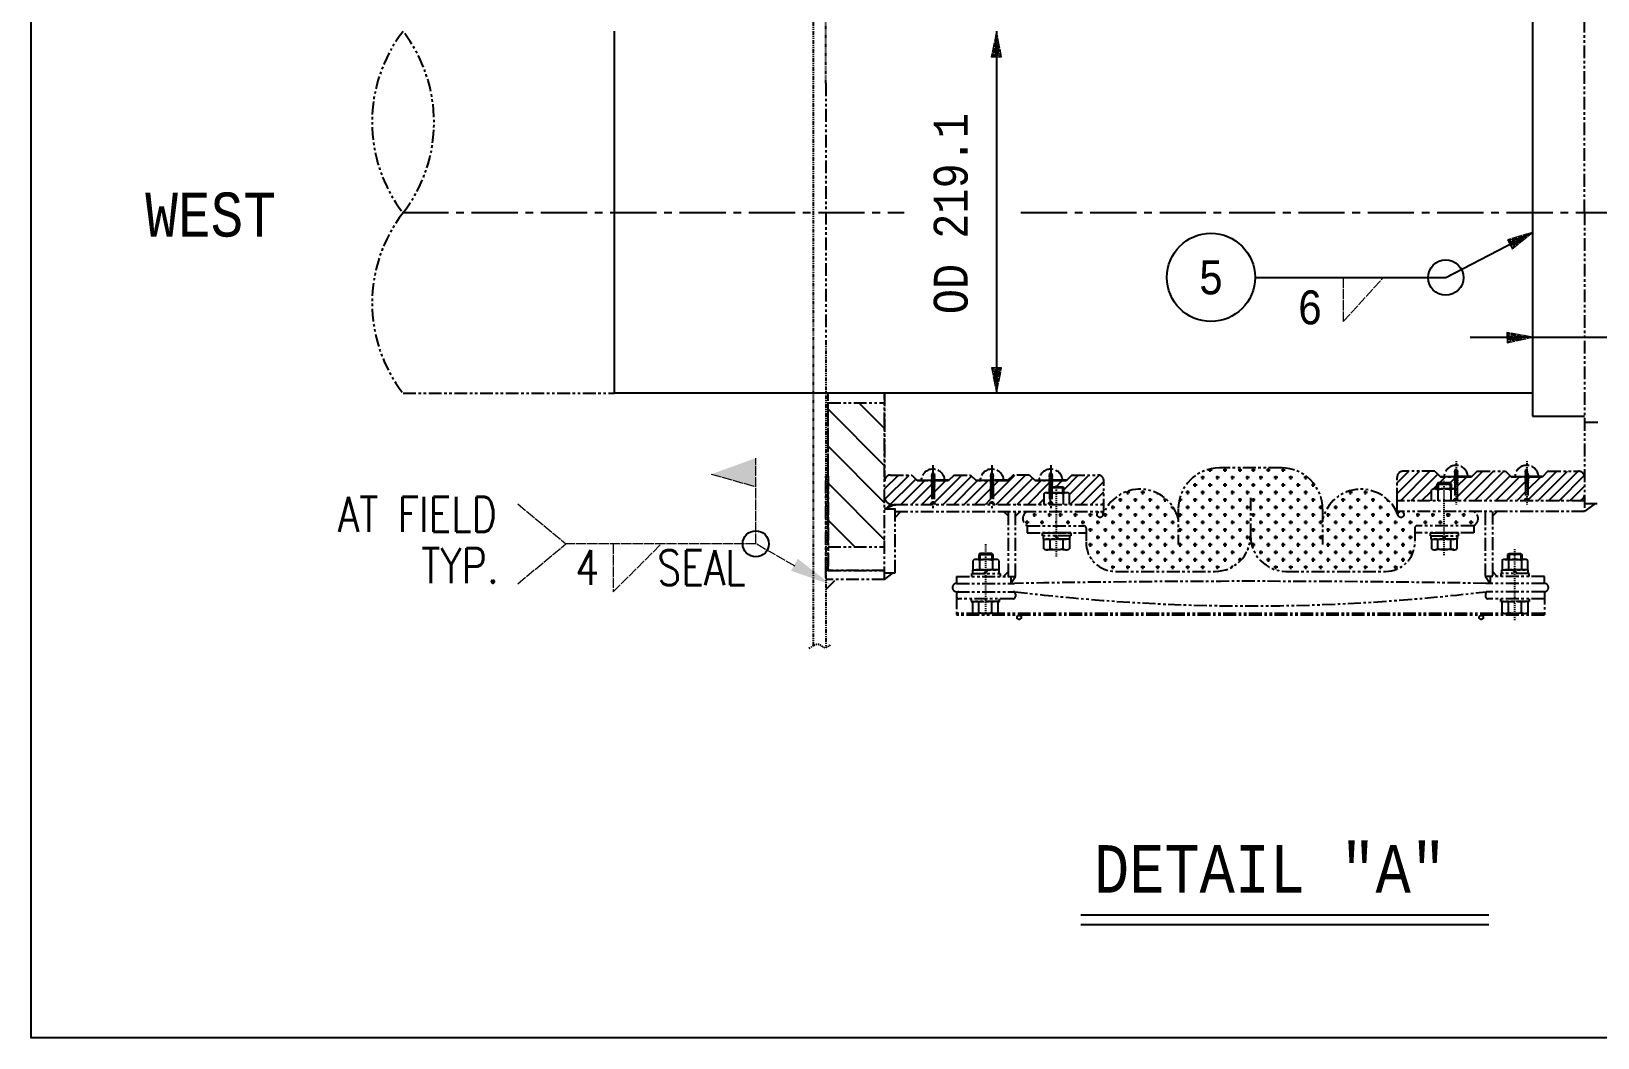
# Model space of a CAD drawing. Header units: inches. Extents: x 1155 to 1996, y 2 to 596.
# Drawn here: x 1426.8 to 1579.2, y 104.2 to 202.1 of the extents above; entities that cross this region are included whole.
import ezdxf
from ezdxf.enums import TextEntityAlignment as Align

# ---------------------------------------------------------------- set-up
doc = ezdxf.new("R2010")
doc.units = ezdxf.units.IN
doc.header["$MEASUREMENT"] = 0
for name, pattern in [('CENTER', [2, 1.25, -0.25, 0.25, -0.25]), ('CENTER2', [1.125, 0.75, -0.125, 0.125, -0.125]), ('PHANTOM', [2.5, 1.25, -0.25, 0.25, -0.25, 0.25, -0.25]), ('Solid', [1, 1, 0])]:
    doc.linetypes.add(name, pattern=pattern)
for name, color, linetype in [('1', 7, 'Continuous'), ('2', 2, 'Continuous'), ('4', 7, 'Continuous'), ('6', 6, 'PHANTOM'), ('DIM-LINES', 7, 'Continuous'), ('ISO-TEXT', 7, 'Continuous')]:
    doc.layers.add(name, color=color, linetype=linetype)
doc.layers.add('dimension', color=2, linetype='Solid', lineweight=13)
doc.layers.add('weldDimension', color=2, linetype='Solid', lineweight=13)
doc.styles.add('fixedText', font='MONOTXT8.shx', dxfattribs={"width": 0.85})
doc.styles.add('MONOTXT', font='MONOTXT.shx', dxfattribs={"width": 0.8})
doc.styles.add('ROMANS', font='romans.shx', dxfattribs={"width": 0.8})
pattern_1 = [(225, (-5231.1421, -5099.5864), (0.514838083, -0.514838083), [])]
pattern_2 = [(225, (-5227.8169, -5099.22016), (0.514838083, -0.514838083), [])]

msp = doc.modelspace()

# ---------------------------------------------------------------- hatches: boundary and pattern name
at = {"layer": '6', "transparency": 33554687}
h = msp.add_hatch(dxfattribs=at)
h.set_pattern_fill('ANSI31', color=256, scale=0.22932, angle=180)
h.set_pattern_definition(pattern_1)
h.paths.add_polyline_path([(1525.85, 157.83), (1525.83, 157.83), (1525.83, 158.01), (1525.83, 158.19), (1525.83, 158.37), (1524.48, 158.37), (1523.91, 158.94), (1522.3, 158.94), (1521.73, 158.37), (1520.34, 158.37), (1520.34, 158.19), (1520.34, 158.01), (1520.35, 157.83), (1520.35, 156.26), (1520.49, 156.08), (1525.28, 156.08), (1525.28, 157.13, -0.151165), (1525.6, 157.22), (1525.85, 157.22), (1525.85, 157.7)])
h.paths.add_polyline_path([(1519.99, 156.08), (1520.12, 156.26), (1520.09, 157.83), (1520.09, 158.01), (1520.09, 158.19), (1520.09, 158.37), (1518.75, 158.37), (1518.17, 158.94), (1516.57, 158.94), (1515.99, 158.37), (1514.61, 158.37), (1514.61, 158.19), (1514.61, 158.01), (1514.62, 157.83), (1514.62, 156.26), (1514.75, 156.08)])
h.paths.add_polyline_path([(1514.25, 156.08), (1514.39, 156.26), (1514.36, 157.83), (1514.36, 158.01), (1514.36, 158.19), (1514.36, 158.37), (1513.01, 158.37), (1512.44, 158.94), (1510.38, 158.94, 0.414214), (1509.8, 158.37), (1509.8, 156.65), (1509.8, 155.62), (1510.49, 156.08), (1514.25, 156.08)])
h = msp.add_hatch(dxfattribs=at)
h.set_pattern_fill('ANSI31', color=256, scale=0.22932, angle=180)
h.set_pattern_definition(pattern_1)
h.paths.add_polyline_path([(1527.46, 158.37), (1526.11, 158.37), (1526.08, 158.37), (1526.11, 158.19), (1526.08, 158.19), (1526.11, 158.01), (1526.08, 158.01), (1526.08, 157.81), (1526.54, 157.81), (1527.12, 157.81), (1527.23, 157.7), (1527.23, 157.22), (1527.49, 157.22, -0.151165), (1527.8, 157.13), (1527.8, 156.08), (1531.13, 156.08), (1531.13, 158.37, 0.414214), (1530.56, 158.94), (1528.03, 158.94)])
h = msp.add_hatch(dxfattribs=at)
h.set_pattern_fill('CROSS', color=256, scale=0.11466, angle=90)
h.set_pattern_definition([(90, (-5181.7098, -5923.2274), (-0.728091, 0.728091), [0.3640455, -1.0921365]), (180, (-5181.5278, -5923.0454), (-0.728091, -0.728091), [0.3640455, -1.0921365])])
h.paths.add_polyline_path([(1526.54, 155.39), (1530.76, 155.39, 1), (1530.76, 154.82, 0.327092), (1531.03, 155.02, -0.737859), (1538.38, 154.66), (1538.38, 155.63, -0.414214), (1542.39, 159.64), (1545.41, 159.64), (1545.41, 153.01, -0.414214), (1541.97, 149.57), (1532.27, 149.57, -0.414214), (1529.41, 152.43), (1529.41, 153.33), (1529.41, 153.78, 0.414214), (1529.18, 154.01), (1526.54, 154.01)])
h = msp.add_hatch(dxfattribs=at)
h.set_pattern_fill('CROSS', color=256, scale=0.11466, angle=90)
h.set_pattern_definition([(90, (-5178.958, -5923.2274), (-0.728091, 0.728091), [0.3640455, -1.0921365]), (180, (-5178.77594, -5923.0454), (-0.728091, -0.728091), [0.3640455, -1.0921365])])
h.paths.add_polyline_path([(1564.84, 155.39), (1560.05, 155.39, -1), (1560.05, 154.82, -0.327092), (1559.78, 155.02, 0.737859), (1552.43, 154.66), (1552.43, 155.63, 0.414214), (1548.42, 159.64), (1545.41, 159.64), (1545.41, 153.01, 0.414214), (1548.85, 149.57), (1558.54, 149.57, 0.414214), (1561.4, 152.43), (1561.4, 153.33), (1561.4, 153.78, -0.414214), (1561.63, 154.01), (1564.84, 154.01)])
h = msp.add_hatch(dxfattribs=at)
h.set_pattern_fill('ANSI31', color=256, scale=0.22932, angle=180)
h.set_pattern_definition(pattern_2)
h.paths.add_polyline_path([(1573.78, 158.74), (1572.4, 158.73), (1572.4, 158.55), (1572.4, 158.37), (1572.41, 158.19), (1572.41, 156.62), (1572.54, 156.44), (1577.34, 156.44, 0.414214), (1577.91, 157.02), (1577.91, 158.74, 0.414214), (1577.34, 159.31), (1574.36, 159.31)])
h.paths.add_polyline_path([(1564.85, 158.18), (1564.96, 158.07), (1564.96, 157.59), (1565.21, 157.59, -0.03956), (1565.3, 157.58), (1565.27, 158.19), (1565.27, 158.37), (1565.27, 158.55), (1565.27, 158.74), (1563.92, 158.74), (1563.35, 159.31), (1560.25, 159.31, 0.414214), (1559.68, 158.74), (1559.68, 156.44), (1563.01, 156.44), (1563.01, 157.49, -0.151165), (1563.33, 157.59), (1563.58, 157.59), (1563.58, 158.07), (1563.69, 158.18), (1564.27, 158.18)])
h = msp.add_hatch(dxfattribs=at)
h.set_pattern_fill('ANSI31', color=256, scale=0.22932, angle=180)
h.set_pattern_definition(pattern_2)
h.paths.add_polyline_path([(1572.04, 156.44), (1572.18, 156.62), (1572.18, 158.19), (1572.15, 158.19), (1572.18, 158.37), (1572.15, 158.37), (1572.18, 158.55), (1572.15, 158.55), (1572.18, 158.73), (1572.15, 158.74), (1570.8, 158.74), (1570.23, 159.31), (1567.48, 159.31), (1566.9, 158.74), (1565.56, 158.73), (1565.52, 158.73), (1565.56, 158.55), (1565.52, 158.55), (1565.56, 158.37), (1565.52, 158.37), (1565.56, 158.19), (1565.53, 158.19), (1565.53, 156.62), (1565.66, 156.44)])
at = {"layer": '6'}
h = msp.add_hatch(dxfattribs=at)
h.set_pattern_fill('CROSS', color=256, scale=0.11466, angle=90)
h.set_pattern_definition([(90, (-5184.2315, -5923.2274), (-0.728091, 0.728091), [0.3640455, -1.0921365]), (180, (-5184.0495, -5923.0454), (-0.728091, -0.728091), [0.3640455, -1.0921365])])
h.paths.add_polyline_path([(1523.68, 155.39, 0.639523), (1523.68, 154.01), (1526.54, 154.01), (1526.54, 155.39)])
h = msp.add_hatch(dxfattribs=at)
h.set_pattern_fill('CROSS', color=256, scale=0.11466, angle=90)
h.set_pattern_definition([(90, (-5180.33305, -5923.2274), (-0.728091, 0.728091), [0.3640455, -1.0921365]), (180, (-5180.151, -5923.0454), (-0.728091, -0.728091), [0.3640455, -1.0921365])])
h.paths.add_polyline_path([(1567.13, 155.39, -0.639523), (1567.13, 154.01), (1564.27, 154.01), (1564.27, 155.39)])

# ---------------------------------------------------------------- linework, layer by layer
at = {"color": 4}
msp.add_circle((1497.26, 152.25), 1.27, dxfattribs=at)
at = {"layer": '1', "color": 1, "linetype": 'CENTER2', "ltscale": 6}
for p, q in [((1462.85, 184.51), (1511.71, 184.51)), ((1523.07, 184.51), (1635.68, 184.51))]:
    msp.add_line(p, q, dxfattribs=at)
at = {"layer": '2', "color": 4}
for p, q in [((1520.69, 202.13), (1520.69, 166.9)), ((1566.79, 172.36), (1598.73, 172.36))]:
    msp.add_line(p, q, dxfattribs=at)
at = {"layer": '2'}
msp.add_line((1545.9, 178.16), (1564.41, 178.16), dxfattribs=at)
at = {"layer": '2', "color": 2}
for p, q in [((1528.89, 116.15), (1568.61, 116.15)), ((1528.89, 115.21), (1568.61, 115.21))]:
    msp.add_line(p, q, dxfattribs=at)
msp.add_lwpolyline([(1426.75, 261.52), (1774.05, 261.52), (1774.05, 104.18), (1426.75, 104.18)], close=True, dxfattribs=at)
at = {"layer": '2', "color": 4}
msp.add_circle((1541.56, 178.18), 4.29, dxfattribs=at)
at = {"layer": '2', "color": 2}
msp.add_circle((1564.41, 178.16), 1.72, dxfattribs=at)
at = {"layer": '6', "linetype": 'PHANTOM', "ltscale": 0.3}
for p, q in [((1502.83, 226.66), (1502.83, 142.31)), ((1504.07, 197.07), (1504.07, 226.89)), ((1504.07, 171.95), (1504.07, 142.14))]:
    msp.add_line(p, q, dxfattribs=at)
at = {"layer": '6'}
for p, q in [((1577.91, 184.51), (1577.91, 213.64)), ((1504.07, 197.07), (1504.07, 171.95)), ((1577.91, 184.51), (1577.91, 155.39)), ((1462.93, 166.9), (1483.5, 166.9)), ((1504.3, 153.78), (1504.3, 166.9)), ((1504.3, 149.66), (1504.3, 166.9)), ((1509.8, 166.9), (1509.8, 158.37)), ((1509.8, 153.78), (1509.8, 166.9)), ((1504.3, 165.98), (1509.8, 165.98)), ((1579.2, 164.07), (1577.91, 164.07)), ((1504.3, 158.83), (1504.07, 158.83)), ((1504.07, 149.66), (1504.07, 158.83)), ((1504.3, 158.83), (1504.3, 149.66)), ((1510.38, 158.94), (1512.44, 158.94)), ((1512.44, 158.94), (1513.01, 158.37)), ((1514.4, 159.08), (1514.36, 158.9)), ((1514.36, 158.9), (1514.65, 158.9)), ((1514.4, 158.9), (1514.36, 158.72)), ((1514.36, 158.72), (1514.65, 158.72)), ((1514.4, 158.72), (1514.36, 158.54)), ((1514.36, 158.54), (1514.65, 158.54)), ((1514.4, 158.54), (1514.36, 158.37)), ((1514.61, 159.08), (1514.4, 159.08)), ((1514.61, 158.9), (1514.4, 158.9)), ((1514.61, 158.72), (1514.4, 158.72)), ((1514.61, 158.54), (1514.4, 158.54)), ((1514.61, 159.08), (1514.65, 158.9)), ((1514.61, 158.9), (1514.65, 158.72)), ((1514.61, 158.72), (1514.65, 158.54)), ((1514.61, 158.54), (1514.65, 158.37)), ((1516.57, 158.94), (1515.99, 158.37)), ((1516.57, 158.94), (1518.17, 158.94)), ((1518.17, 158.94), (1518.75, 158.37)), ((1520.13, 159.08), (1520.09, 158.9)), ((1520.09, 158.9), (1520.38, 158.9)), ((1520.13, 158.9), (1520.09, 158.72)), ((1520.09, 158.72), (1520.38, 158.72)), ((1520.13, 158.72), (1520.09, 158.54)), ((1520.09, 158.54), (1520.38, 158.54)), ((1520.13, 158.54), (1520.09, 158.37)), ((1520.34, 159.08), (1520.13, 159.08)), ((1520.34, 158.9), (1520.13, 158.9)), ((1520.34, 158.72), (1520.13, 158.72)), ((1520.34, 158.54), (1520.13, 158.54)), ((1520.34, 159.08), (1520.38, 158.9)), ((1520.34, 158.9), (1520.38, 158.72)), ((1520.34, 158.72), (1520.38, 158.54)), ((1520.34, 158.54), (1520.38, 158.37)), ((1522.3, 158.94), (1521.73, 158.37)), ((1523.91, 158.94), (1522.3, 158.94)), ((1523.91, 158.94), (1524.48, 158.37)), ((1525.86, 159.08), (1525.83, 158.9)), ((1525.83, 158.9), (1526.11, 158.9)), ((1525.86, 158.9), (1525.83, 158.72)), ((1525.83, 158.72), (1526.11, 158.72)), ((1525.86, 158.72), (1525.83, 158.54)), ((1525.83, 158.54), (1526.11, 158.54)), ((1525.86, 158.54), (1525.83, 158.37)), ((1526.08, 159.08), (1525.86, 159.08)), ((1526.08, 158.9), (1525.86, 158.9)), ((1526.08, 158.72), (1525.86, 158.72)), ((1526.08, 158.54), (1525.86, 158.54)), ((1526.08, 159.08), (1526.11, 158.9)), ((1526.08, 158.9), (1526.11, 158.72)), ((1526.08, 158.72), (1526.11, 158.54)), ((1526.08, 158.54), (1526.11, 158.37)), ((1528.03, 158.94), (1527.46, 158.37)), ((1528.03, 158.94), (1530.56, 158.94)), ((1548.42, 159.64), (1542.39, 159.64)), ((1559.68, 156.44), (1559.68, 158.74)), ((1563.35, 159.31), (1560.25, 159.31)), ((1563.35, 159.31), (1563.92, 158.74)), ((1563.92, 158.79), (1563.92, 158.74)), ((1563.92, 158.79), (1565.41, 158.79)), ((1566.9, 158.74), (1563.92, 158.74)), ((1565.31, 159.45), (1565.27, 159.27)), ((1565.27, 159.27), (1565.56, 159.27)), ((1565.31, 159.27), (1565.27, 159.09)), ((1565.27, 159.09), (1565.56, 159.09)), ((1565.31, 159.09), (1565.27, 158.91)), ((1565.27, 158.91), (1565.56, 158.91)), ((1565.31, 158.91), (1565.27, 158.73)), ((1565.27, 158.73), (1565.56, 158.73)), ((1565.31, 158.73), (1565.27, 158.55)), ((1565.27, 158.55), (1565.56, 158.55)), ((1565.31, 158.55), (1565.27, 158.37)), ((1565.52, 159.45), (1565.31, 159.45)), ((1565.52, 159.27), (1565.31, 159.27)), ((1565.52, 159.09), (1565.31, 159.09)), ((1565.52, 158.91), (1565.31, 158.91)), ((1565.52, 158.73), (1565.31, 158.73)), ((1565.52, 158.55), (1565.31, 158.55)), ((1566.9, 158.79), (1565.41, 158.79)), ((1565.52, 159.45), (1565.56, 159.27)), ((1565.52, 159.27), (1565.56, 159.09)), ((1565.52, 159.09), (1565.56, 158.91)), ((1565.52, 158.91), (1565.56, 158.73)), ((1565.52, 158.73), (1565.56, 158.55)), ((1565.52, 158.55), (1565.56, 158.37)), ((1567.48, 159.31), (1566.9, 158.74)), ((1566.9, 158.79), (1566.9, 158.74)), ((1567.48, 159.31), (1570.23, 159.31)), ((1570.23, 159.31), (1570.8, 158.74)), ((1570.8, 158.79), (1570.8, 158.74)), ((1570.8, 158.79), (1572.29, 158.79)), ((1573.78, 158.74), (1570.8, 158.74)), ((1572.18, 159.45), (1572.15, 159.27)), ((1572.15, 159.27), (1572.44, 159.27)), ((1572.18, 159.27), (1572.15, 159.09)), ((1572.15, 159.09), (1572.44, 159.09)), ((1572.18, 159.09), (1572.15, 158.91)), ((1572.15, 158.91), (1572.44, 158.91)), ((1572.18, 158.91), (1572.15, 158.73)), ((1572.15, 158.73), (1572.44, 158.73)), ((1572.18, 158.73), (1572.15, 158.55)), ((1572.15, 158.55), (1572.44, 158.55)), ((1572.18, 158.55), (1572.15, 158.37)), ((1572.4, 159.45), (1572.18, 159.45)), ((1572.4, 159.27), (1572.18, 159.27)), ((1572.4, 159.09), (1572.18, 159.09)), ((1572.4, 158.91), (1572.18, 158.91)), ((1572.4, 158.73), (1572.18, 158.73)), ((1572.4, 158.55), (1572.18, 158.55)), ((1573.78, 158.79), (1572.29, 158.79)), ((1572.4, 159.09), (1572.44, 158.91)), ((1572.4, 159.08), (1572.44, 158.9)), ((1572.4, 158.91), (1572.44, 158.73)), ((1572.4, 158.9), (1572.44, 158.72)), ((1572.4, 158.73), (1572.44, 158.55)), ((1572.4, 158.55), (1572.44, 158.37)), ((1574.36, 159.31), (1573.78, 158.74)), ((1573.78, 158.79), (1573.78, 158.74)), ((1574.36, 159.31), (1577.34, 159.31)), ((1509.8, 148.78), (1509.8, 158.37)), ((1513.01, 158.43), (1513.01, 158.37)), ((1513.01, 158.43), (1514.5, 158.43)), ((1515.99, 158.37), (1513.01, 158.37)), ((1514.36, 158.37), (1514.65, 158.37)), ((1514.4, 158.37), (1514.36, 158.19)), ((1514.36, 158.19), (1514.65, 158.19)), ((1514.4, 158.19), (1514.36, 158.01)), ((1514.36, 158.01), (1514.65, 158.01)), ((1514.4, 158.01), (1514.36, 157.83)), ((1514.36, 157.83), (1514.65, 157.83)), ((1514.39, 157.83), (1514.39, 156.26)), ((1514.61, 158.37), (1514.4, 158.37)), ((1514.61, 158.19), (1514.4, 158.19)), ((1514.61, 158.01), (1514.4, 158.01)), ((1515.99, 158.43), (1514.5, 158.43)), ((1514.61, 158.37), (1514.65, 158.19)), ((1514.61, 158.19), (1514.65, 158.01)), ((1514.61, 158.01), (1514.65, 157.83)), ((1514.62, 157.83), (1514.62, 156.26)), ((1515.99, 158.43), (1515.99, 158.37)), ((1518.75, 158.43), (1518.75, 158.37)), ((1518.75, 158.43), (1520.24, 158.43)), ((1521.73, 158.37), (1518.75, 158.37)), ((1520.09, 158.37), (1520.38, 158.37)), ((1520.13, 158.37), (1520.09, 158.19)), ((1520.09, 158.19), (1520.38, 158.19)), ((1520.13, 158.19), (1520.09, 158.01)), ((1520.09, 158.01), (1520.38, 158.01)), ((1520.13, 158.01), (1520.09, 157.83)), ((1520.09, 157.83), (1520.38, 157.83)), ((1520.12, 157.83), (1520.12, 156.26)), ((1520.34, 158.37), (1520.13, 158.37)), ((1520.34, 158.19), (1520.13, 158.19)), ((1520.34, 158.01), (1520.13, 158.01)), ((1521.73, 158.43), (1520.24, 158.43)), ((1520.34, 158.37), (1520.38, 158.19)), ((1520.34, 158.19), (1520.38, 158.01)), ((1520.34, 158.01), (1520.38, 157.83)), ((1520.35, 157.83), (1520.35, 156.26)), ((1521.73, 158.43), (1521.73, 158.37)), ((1524.48, 158.43), (1524.48, 158.37)), ((1524.48, 158.43), (1525.97, 158.43)), ((1527.46, 158.37), (1524.48, 158.37)), ((1525.28, 157.13), (1525.28, 156.08)), ((1525.6, 157.22), (1527.49, 157.22)), ((1525.83, 158.37), (1526.11, 158.37)), ((1525.86, 158.37), (1525.83, 158.19)), ((1525.83, 158.19), (1526.11, 158.19)), ((1525.86, 158.19), (1525.83, 158.01)), ((1525.83, 158.01), (1526.11, 158.01)), ((1525.86, 158.01), (1525.83, 157.83)), ((1525.83, 157.83), (1526.11, 157.83)), ((1525.85, 157.83), (1525.85, 156.26)), ((1525.85, 157.7), (1525.96, 157.81)), ((1527.23, 157.7), (1525.85, 157.7)), ((1525.85, 157.22), (1525.85, 157.7)), ((1526.08, 158.37), (1525.86, 158.37)), ((1526.08, 158.19), (1525.86, 158.19)), ((1526.08, 158.01), (1525.86, 158.01)), ((1525.91, 157.13), (1525.91, 156.08)), ((1525.96, 157.81), (1527.12, 157.81)), ((1525.96, 157.81), (1525.96, 157.22)), ((1527.46, 158.43), (1525.97, 158.43)), ((1526.08, 158.37), (1526.11, 158.19)), ((1526.08, 158.19), (1526.11, 158.01)), ((1526.08, 158.01), (1526.11, 157.83)), ((1526.08, 157.83), (1526.08, 156.26)), ((1527.12, 157.81), (1527.12, 157.22)), ((1527.12, 157.81), (1527.23, 157.7)), ((1527.17, 157.13), (1527.17, 156.08)), ((1527.23, 157.22), (1527.23, 157.7)), ((1527.46, 158.43), (1527.46, 158.37)), ((1527.8, 156.08), (1527.8, 157.13)), ((1531.13, 155.39), (1531.13, 158.37)), ((1563.01, 156.44), (1563.01, 157.49)), ((1565.21, 157.59), (1563.33, 157.59)), ((1563.69, 158.18), (1563.58, 158.07)), ((1563.58, 158.07), (1564.96, 158.07)), ((1563.58, 157.59), (1563.58, 158.07)), ((1563.64, 157.49), (1563.64, 156.44)), ((1564.85, 158.18), (1563.69, 158.18)), ((1563.69, 158.18), (1563.69, 157.59)), ((1564.85, 158.18), (1564.85, 157.59)), ((1564.96, 158.07), (1564.85, 158.18)), ((1564.9, 157.49), (1564.9, 156.44)), ((1564.96, 157.59), (1564.96, 158.07)), ((1565.27, 158.37), (1565.56, 158.37)), ((1565.31, 158.37), (1565.27, 158.19)), ((1565.27, 158.19), (1565.56, 158.19)), ((1565.3, 158.19), (1565.3, 156.62)), ((1565.52, 158.37), (1565.31, 158.37)), ((1565.52, 158.37), (1565.56, 158.19)), ((1565.53, 158.19), (1565.53, 156.62)), ((1565.53, 157.49), (1565.53, 156.44)), ((1572.15, 158.37), (1572.44, 158.37)), ((1572.18, 158.37), (1572.15, 158.19)), ((1572.15, 158.19), (1572.44, 158.19)), ((1572.4, 158.37), (1572.18, 158.37)), ((1572.18, 158.19), (1572.18, 156.62)), ((1572.4, 158.37), (1572.44, 158.19)), ((1572.41, 158.19), (1572.41, 156.62)), ((1510.81, 156.08), (1509.8, 155.62)), ((1510.81, 155.62), (1509.8, 155.62)), ((1510.81, 156.08), (1531.13, 156.08)), ((1510.81, 149.43), (1510.81, 156.08)), ((1514.39, 156.26), (1514.25, 156.08)), ((1514.39, 156.26), (1514.25, 156.08)), ((1514.62, 156.26), (1514.39, 156.26)), ((1514.62, 156.26), (1514.39, 156.26)), ((1514.62, 156.26), (1514.75, 156.08)), ((1514.62, 156.26), (1514.75, 156.08)), ((1520.12, 156.26), (1519.99, 156.08)), ((1520.12, 156.26), (1519.99, 156.08)), ((1520.35, 156.26), (1520.12, 156.26)), ((1520.35, 156.26), (1520.12, 156.26)), ((1520.35, 156.26), (1520.49, 156.08)), ((1520.35, 156.26), (1520.49, 156.08)), ((1525.85, 156.26), (1525.72, 156.08)), ((1525.85, 156.26), (1525.72, 156.08)), ((1526.08, 156.26), (1525.85, 156.26)), ((1526.08, 156.26), (1525.85, 156.26)), ((1526.08, 156.26), (1526.22, 156.08)), ((1526.08, 156.26), (1526.22, 156.08)), ((1538.38, 155.63), (1538.38, 152.18)), ((1545.41, 156.74), (1545.41, 153.01)), ((1552.43, 155.63), (1552.43, 152.18)), ((1577.91, 156.44), (1559.68, 156.44)), ((1559.68, 155.39), (1559.68, 156.44)), ((1565.3, 156.62), (1565.16, 156.44)), ((1565.53, 156.62), (1565.3, 156.62)), ((1565.53, 156.62), (1565.66, 156.44)), ((1572.18, 156.62), (1572.04, 156.44)), ((1572.41, 156.62), (1572.18, 156.62)), ((1572.41, 156.62), (1572.54, 156.44)), ((1577.91, 156.17), (1579.2, 156.17)), ((1578.94, 156.17), (1577.91, 155.39)), ((1510.81, 155.39), (1531.13, 155.39)), ((1510.81, 154.82), (1511.38, 155.39)), ((1521.84, 154.93), (1521.38, 155.39)), ((1521.84, 149.08), (1521.84, 155.39)), ((1522.53, 149.08), (1522.53, 155.39)), ((1522.53, 154.93), (1522.99, 155.39)), ((1522.53, 154.93), (1522.99, 155.39)), ((1522.53, 154.93), (1522.99, 155.39)), ((1523.68, 154.01), (1529.18, 154.01)), ((1523.68, 154.01), (1523.68, 153.33)), ((1577.91, 155.39), (1559.68, 155.39)), ((1567.13, 154.01), (1561.63, 154.01)), ((1567.13, 154.01), (1567.13, 153.33)), ((1568.28, 149.08), (1568.28, 155.39)), ((1568.97, 155.39), (1568.97, 149.08)), ((1568.97, 154.93), (1569.43, 155.39)), ((1523.68, 153.33), (1529.41, 153.33)), ((1525.17, 153.33), (1527.92, 153.33)), ((1527.92, 153.33), (1525.17, 153.33)), ((1525.17, 153.04), (1525.17, 153.33)), ((1527.92, 153.04), (1525.17, 153.04)), ((1525.26, 152.7), (1525.26, 153.04)), ((1525.26, 152.7), (1527.82, 152.7)), ((1527.82, 152.7), (1525.26, 152.7)), ((1525.28, 151.77), (1525.28, 152.7)), ((1525.91, 151.77), (1525.91, 152.7)), ((1526.62, 152.73), (1526.34, 153.01)), ((1526.75, 152.73), (1526.46, 153.01)), ((1527.17, 151.77), (1527.17, 152.7)), ((1527.8, 152.7), (1527.8, 151.77)), ((1527.82, 152.7), (1527.82, 153.04)), ((1527.92, 153.33), (1527.92, 153.04)), ((1529.41, 153.78), (1529.41, 153.33)), ((1529.41, 153.78), (1529.41, 152.43)), ((1561.4, 153.78), (1561.4, 153.33)), ((1561.4, 153.78), (1561.4, 152.43)), ((1567.13, 153.33), (1561.4, 153.33)), ((1565.64, 153.33), (1562.89, 153.33)), ((1562.89, 153.33), (1565.64, 153.33)), ((1562.89, 153.33), (1562.89, 153.04)), ((1562.89, 153.04), (1565.64, 153.04)), ((1562.99, 152.7), (1562.99, 153.04)), ((1565.55, 152.7), (1562.99, 152.7)), ((1562.99, 152.7), (1565.55, 152.7)), ((1563.01, 152.7), (1563.01, 151.77)), ((1563.64, 151.77), (1563.64, 152.7)), ((1564.06, 152.73), (1564.35, 153.01)), ((1564.19, 152.73), (1564.47, 153.01)), ((1564.9, 151.77), (1564.9, 152.7)), ((1565.53, 151.77), (1565.53, 152.7)), ((1565.55, 152.7), (1565.55, 153.04)), ((1565.64, 153.04), (1565.64, 153.33)), ((1504.3, 151.95), (1509.8, 151.95)), ((1519.08, 151.32), (1518.98, 151.21)), ((1518.98, 151.21), (1520.35, 151.21)), ((1518.98, 151.21), (1518.98, 150.73)), ((1520.24, 151.32), (1519.08, 151.32)), ((1519.08, 151.32), (1519.08, 150.73)), ((1520.24, 151.32), (1520.24, 150.73)), ((1520.35, 151.21), (1520.24, 151.32)), ((1520.35, 150.73), (1520.35, 151.21)), ((1525.6, 151.68), (1527.49, 151.68)), ((1565.21, 151.68), (1563.33, 151.68)), ((1570.46, 151.21), (1570.57, 151.32)), ((1571.83, 151.21), (1570.46, 151.21)), ((1570.46, 150.73), (1570.46, 151.21)), ((1570.57, 151.32), (1571.72, 151.32)), ((1570.57, 151.32), (1570.57, 150.73)), ((1571.72, 151.32), (1571.72, 150.73)), ((1571.72, 151.32), (1571.83, 151.21)), ((1571.83, 151.21), (1571.83, 150.73)), ((1509.8, 149.66), (1504.07, 149.66)), ((1504.07, 148.97), (1504.07, 149.66)), ((1504.3, 149.66), (1509.8, 149.66)), ((1509.8, 149.43), (1510.81, 149.43)), ((1509.8, 148.78), (1510.62, 149.43)), ((1518.39, 149.71), (1520.94, 149.71)), ((1518.39, 149.37), (1518.39, 149.71)), ((1518.41, 149.71), (1518.41, 150.64)), ((1520.92, 149.71), (1518.41, 149.71)), ((1520.61, 150.73), (1518.72, 150.73)), ((1519.03, 150.64), (1519.03, 149.71)), ((1519.46, 149.4), (1519.74, 149.69)), ((1519.58, 149.4), (1519.87, 149.69)), ((1520.29, 150.64), (1520.29, 149.71)), ((1520.92, 150.64), (1520.92, 149.71)), ((1520.94, 149.37), (1520.94, 149.71)), ((1521.84, 149.54), (1521.38, 149.08)), ((1532.27, 149.57), (1541.97, 149.57)), ((1548.85, 149.57), (1558.54, 149.57)), ((1568.97, 149.54), (1569.43, 149.08)), ((1572.42, 149.71), (1569.87, 149.71)), ((1569.87, 149.37), (1569.87, 149.71)), ((1569.89, 150.64), (1569.89, 149.71)), ((1569.89, 149.71), (1572.4, 149.71)), ((1570.2, 150.73), (1572.09, 150.73)), ((1570.52, 150.64), (1570.52, 149.71)), ((1571.23, 149.4), (1570.94, 149.69)), ((1571.35, 149.4), (1571.07, 149.69)), ((1571.77, 150.64), (1571.77, 149.71)), ((1572.4, 149.71), (1572.4, 150.64)), ((1572.42, 149.37), (1572.42, 149.71)), ((1509.8, 148.78), (1504.07, 148.78)), ((1504.07, 147.79), (1505.06, 148.78)), ((1516.8, 149.08), (1522.53, 149.08)), ((1516.8, 149.08), (1516.8, 148.4)), ((1516.8, 148.4), (1522.43, 148.4)), ((1518.29, 149.37), (1521.04, 149.37)), ((1518.29, 149.08), (1518.29, 149.37)), ((1521.04, 149.37), (1521.04, 149.08)), ((1522.07, 148.4), (1522.53, 149.08)), ((1522.07, 149.08), (1522.07, 148.4)), ((1574.01, 149.08), (1568.28, 149.08)), ((1568.28, 149.08), (1568.74, 148.4)), ((1574.01, 148.4), (1568.32, 148.4)), ((1568.74, 149.08), (1568.74, 148.4)), ((1572.52, 149.37), (1569.77, 149.37)), ((1569.77, 149.37), (1569.77, 149.08)), ((1572.52, 149.08), (1572.52, 149.37)), ((1574.01, 148.4), (1574.01, 149.08)), ((1516.8, 147.59), (1522.37, 147.59)), ((1516.8, 147.36), (1516.8, 147.13)), ((1516.8, 147.13), (1516.8, 145.29)), ((1522.3, 146.91), (1517.03, 146.91)), ((1518.23, 146.91), (1518.23, 146.62)), ((1518.23, 146.62), (1520.98, 146.62)), ((1520.86, 146.62), (1518.35, 146.62)), ((1518.35, 146.62), (1518.35, 145.57)), ((1518.98, 145.57), (1518.98, 146.62)), ((1520.24, 145.57), (1520.24, 146.62)), ((1520.86, 145.57), (1520.86, 146.62)), ((1520.98, 146.62), (1520.98, 146.91)), ((1522.53, 147.36), (1522.53, 147.13)), ((1568.28, 147.36), (1568.28, 147.13)), ((1574.01, 147.59), (1568.43, 147.59)), ((1574.01, 146.91), (1568.51, 146.91)), ((1569.77, 146.62), (1569.77, 146.91)), ((1572.52, 146.62), (1569.77, 146.62)), ((1569.89, 146.62), (1572.4, 146.62)), ((1569.89, 145.57), (1569.89, 146.62)), ((1570.52, 145.57), (1570.52, 146.62)), ((1571.77, 145.57), (1571.77, 146.62)), ((1572.4, 146.62), (1572.4, 145.57)), ((1572.52, 146.91), (1572.52, 146.62)), ((1574.01, 147.59), (1574.01, 146.91)), ((1574.01, 147.59), (1574.01, 145.29)), ((1574.01, 145.47), (1516.8, 145.47)), ((1574.01, 145.29), (1516.8, 145.29)), ((1520.55, 145.47), (1518.66, 145.47))]:
    msp.add_line(p, q, dxfattribs=at)
at = {"layer": '6', "color": 2, "linetype": 'ByBlock'}
for p, q in [((1572.86, 204.35), (1572.86, 164.68)), ((1483.5, 166.9), (1483.5, 202.13)), ((1572.86, 166.9), (1483.5, 166.9)), ((1572.86, 164.68), (1577.91, 164.68))]:
    msp.add_line(p, q, dxfattribs=at)
at = {"layer": '6', "linetype": 'Continuous'}
for p, q in [((1504.3, 165.36), (1509.8, 159.85)), ((1507.28, 165.98), (1509.8, 163.46)), ((1504.3, 161.75), (1509.8, 156.25)), ((1504.3, 158.15), (1509.8, 152.65)), ((1504.3, 154.55), (1506.9, 151.95))]:
    msp.add_line(p, q, dxfattribs=at)
at = {"layer": '6', "linetype": 'CENTER', "ltscale": 0.04}
for p, q in [((1565.41, 160.3), (1565.41, 156.09)), ((1572.29, 160.3), (1572.29, 156.09)), ((1526.54, 151.02), (1526.54, 158)), ((1564.27, 151.15), (1564.27, 158.37)), ((1519.66, 145.5), (1519.66, 152.21)), ((1571.15, 144.82), (1571.15, 151.74))]:
    msp.add_line(p, q, dxfattribs=at)
at = {"layer": '6', "linetype": 'CENTER'}
for p, q in [((1514.5, 159.9), (1514.5, 155.72)), ((1520.24, 159.9), (1520.24, 155.72)), ((1525.97, 159.9), (1525.97, 155.72))]:
    msp.add_line(p, q, dxfattribs=at)
at = {"layer": '6'}
for centre, radius in [((1530.76, 155.1), 0.287), ((1560.05, 155.1), 0.287), ((1522.89, 145.09), 0.202), ((1567.86, 145.09), 0.202)]:
    msp.add_circle(centre, radius, dxfattribs=at)
for centre, radius, start, end in [((1474.35, 193.29), 14.44, 142.2626, 217.7374), ((1451.51, 193.29), 14.44, 322.2626, 37.7374), ((1474.22, 175.68), 14.3, 142.1275, 217.8725), ((1510.38, 158.37), 0.573, 90, 180), ((1514.5, 158.37), 1.15, 90, 177.134), ((1514.5, 158.37), 1.15, 2.866, 90), ((1520.24, 158.37), 1.15, 90, 177.134), ((1520.24, 158.37), 1.15, 2.866, 90), ((1525.97, 158.37), 1.15, 90, 177.134), ((1525.97, 158.37), 1.15, 2.866, 90), ((1530.56, 158.37), 0.573, 0, 90), ((1542.39, 155.63), 4.01, 90, 180), ((1548.42, 155.63), 4.01, 0, 90), ((1560.25, 158.74), 0.573, 90, 180), ((1565.41, 158.74), 1.15, 90, 177.134), ((1565.41, 158.74), 1.15, 2.866, 90), ((1572.29, 158.74), 1.15, 90, 177.134), ((1572.29, 158.74), 1.15, 2.866, 90), ((1577.34, 158.74), 0.573, 360, 90), ((1525.6, 156.67), 0.557, 55.6158, 124.3842), ((1526.54, 155.14), 2.08, 72.412, 107.588), ((1527.49, 156.67), 0.557, 55.6158, 124.3842), ((1534.65, 153.71), 3.85, 14.3599, 160.1443), ((1556.16, 153.71), 3.85, 19.8557, 165.6401), ((1563.33, 157.03), 0.557, 55.6158, 124.3842), ((1564.27, 155.51), 2.08, 72.412, 107.588), ((1565.21, 157.03), 0.557, 55.6158, 124.3842), ((1510.62, 156.91), 0.855, 197.7045, 282.916), ((1577.34, 157.02), 0.573, 270, 360), ((1524, 154.7), 0.758, 114.8012, 245.1988), ((1529.18, 153.78), 0.229, 0, 90), ((1529.18, 153.78), 0.229, 0, 90), ((1561.63, 153.78), 0.229, 90, 180), ((1561.63, 153.78), 0.229, 90, 180), ((1566.81, 154.7), 0.758, 294.8012, 65.1988), ((1541.97, 153.01), 3.44, 270, 0), ((1548.85, 153.01), 3.44, 180, 270), ((1525.6, 152.23), 0.557, 235.6158, 304.3842), ((1526.54, 153.76), 2.08, 252.412, 287.588), ((1527.49, 152.23), 0.557, 235.6158, 304.3842), ((1532.27, 152.43), 2.87, 180, 270), ((1558.54, 152.43), 2.87, 270, 0), ((1563.33, 152.23), 0.557, 235.6158, 304.3842), ((1564.27, 153.76), 2.08, 252.412, 287.588), ((1565.21, 152.23), 0.557, 235.6158, 304.3842), ((1518.72, 150.18), 0.557, 55.6158, 124.3842), ((1519.66, 148.65), 2.08, 72.412, 107.588), ((1520.61, 150.18), 0.557, 55.6158, 124.3842), ((1570.2, 150.18), 0.557, 55.6158, 124.3842), ((1571.15, 148.65), 2.08, 72.412, 107.588), ((1572.09, 150.18), 0.557, 55.6158, 124.3842), ((1516.8, 147.99), 0.401, 90, 270), ((1545.38, -1128.99), 1277.59, 88.97094, 91.02906), ((1574.01, 147.99), 0.401, 270, 90), ((1517.03, 147.36), 0.229, 90, 180), ((1517.03, 147.13), 0.229, 180, 270), ((1522.3, 147.36), 0.229, 0, 90), ((1522.3, 147.13), 0.229, 270, 360), ((1522.37, 147.13), 0.459, 79.01, 90), ((1545.4, 336.37), 190.17, 263.0708, 276.9292), ((1568.51, 147.36), 0.229, 90, 180), ((1568.51, 147.13), 0.229, 180, 270), ((1568.43, 147.13), 0.459, 90, 100.99), ((1518.66, 146.03), 0.557, 235.6158, 304.3842), ((1519.61, 147.55), 2.08, 252.412, 287.588), ((1520.55, 146.03), 0.557, 235.6158, 304.3842), ((1570.2, 146.03), 0.557, 235.6158, 304.3842), ((1571.15, 147.55), 2.08, 252.412, 287.588), ((1572.09, 146.03), 0.557, 235.6158, 304.3842)]:
    msp.add_arc(centre, radius, start, end, dxfattribs=at)
at = {"layer": '6', "linetype": 'PHANTOM', "ltscale": 0.04}
msp.add_spline([(1504.49, 142.39), (1503.93, 142.14), (1503.55, 142.38), (1502.42, 142.05)], degree=3, dxfattribs=at)
at = {"layer": 'DIM-LINES', "color": 4}
msp.add_line((1564.41, 178.16), (1572.86, 182.56), dxfattribs=at)
at = {"layer": 'dimension', "color": 2}
for p, q in [((1554.42, 178.16), (1554.42, 173.88)), ((1554.42, 173.88), (1558.35, 178.16))]:
    msp.add_line(p, q, dxfattribs=at)
at = {"layer": 'dimension', "color": 4}
for p, q in [((1497.26, 152.25), (1497.26, 160.59)), ((1492.92, 159.02), (1497.26, 157.82)), ((1474.09, 156.13), (1478.78, 152.25)), ((1474.09, 148.36), (1478.78, 152.25)), ((1497.26, 152.25), (1478.78, 152.25)), ((1483.37, 152.25), (1483.37, 147.56)), ((1483.37, 147.56), (1488.06, 152.25)), ((1501.09, 150.08), (1497.26, 152.25))]:
    msp.add_line(p, q, dxfattribs=at)
for points in [[(1497.26, 160.59), (1497.26, 157.82), (1492.92, 159.02)], [(1501.34, 150.8), (1504.56, 148.28), (1500.7, 149.62)]]:
    msp.add_solid(points, dxfattribs=at)
at = {"layer": 'weldDimension', "color": 4, "flags": 128}
for points in [[(1520.69, 202.13), (1520.18, 199.64), (1521.18, 199.64), (1520.69, 202.13), (1520.69, 201.63), (1520.28, 199.64), (1521.08, 199.64), (1520.69, 201.63), (1520.68, 201.13), (1520.38, 199.64), (1520.98, 199.64), (1520.68, 201.13), (1520.68, 200.63), (1520.48, 199.64), (1520.88, 199.64), (1520.68, 200.63), (1520.68, 200.14), (1520.58, 199.64), (1520.78, 199.64), (1520.68, 200.14)], [(1572.86, 182.56), (1570.42, 181.85), (1570.88, 180.97), (1572.86, 182.56), (1572.42, 182.33), (1570.47, 181.76), (1570.83, 181.06), (1572.42, 182.33), (1571.98, 182.1), (1570.51, 181.67), (1570.79, 181.14), (1571.98, 182.1), (1571.53, 181.87), (1570.56, 181.59), (1570.74, 181.23), (1571.53, 181.87), (1571.09, 181.64), (1570.6, 181.5), (1570.7, 181.32), (1571.09, 181.64)], [(1572.86, 172.36), (1570.36, 172.82), (1570.38, 171.82), (1572.86, 172.36), (1572.37, 172.35), (1570.37, 172.72), (1570.38, 171.92), (1572.37, 172.35), (1571.87, 172.34), (1570.37, 172.62), (1570.38, 172.02), (1571.87, 172.34), (1571.37, 172.33), (1570.37, 172.52), (1570.38, 172.12), (1571.37, 172.33), (1570.87, 172.33), (1570.37, 172.42), (1570.37, 172.22), (1570.87, 172.33)], [(1520.69, 166.9), (1521.19, 169.39), (1520.2, 169.39), (1520.69, 166.9), (1520.69, 167.4), (1521.09, 169.39), (1520.3, 169.39), (1520.69, 167.4), (1520.69, 167.89), (1520.99, 169.39), (1520.4, 169.39), (1520.69, 167.89), (1520.69, 168.39), (1520.9, 169.39), (1520.5, 169.39), (1520.69, 168.39), (1520.69, 168.89), (1520.8, 169.39), (1520.6, 169.39), (1520.69, 168.89)]]:
    msp.add_lwpolyline(points, dxfattribs=at)

# ---------------------------------------------------------------- texts
at = {"layer": '2', "style": 'fixedText', "width": 0.85}
msp.add_text('5', height=3.3, dxfattribs=at).set_placement((1541.56, 178.18), align=Align.MIDDLE_CENTER)
at = {"layer": '4', "color": 2, "style": 'ROMANS', "width": 0.8}
for s, p in [('AT FIELD', (1456.59, 153.42)), ('TYP.', (1464.7, 148.43)), ('4', (1479.7, 148.25)), ('SEAL', (1487.68, 148.24))]:
    msp.add_text(s, height=3.39, dxfattribs=at).set_placement(p)
at = {"layer": 'ISO-TEXT', "color": 2, "style": 'MONOTXT', "width": 0.8566}
msp.add_text('OD 219.1', height=3.3, rotation=90, dxfattribs=at).set_placement((1517.88, 174.6))
for s, height, p in [('WEST', 4.29, (1437.84, 182.15)), ('6', 3.3, (1549.97, 173.61)), ('DETAIL "A"', 4.62, (1530.18, 118.3))]:
    msp.add_text(s, height=height, dxfattribs=at).set_placement(p)

doc.saveas('drawing.dxf')
